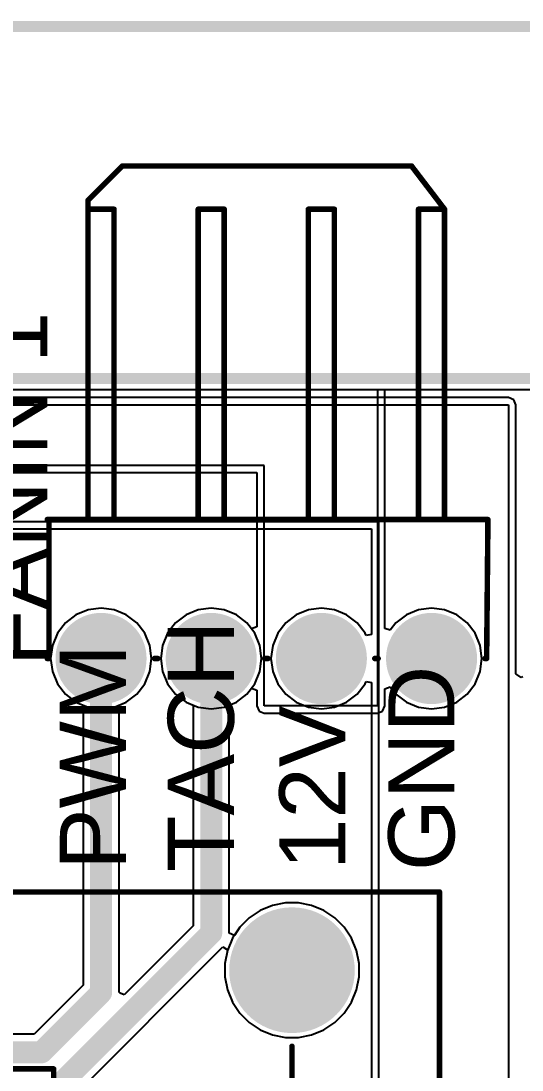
# Model space of a CAD drawing. Header units: millimetres. Extents: x -6.2 to 75.6, y -2 to 69.2.
# Drawn here: x 44.81 to 56.37, y 44.45 to 68.61 of the extents above; entities that cross this region are included whole.
import ezdxf

# ---------------------------------------------------------------- set-up
doc = ezdxf.new("R2010")
doc.units = ezdxf.units.MM
for name, color, linetype in [('BottomLayer', 5, 'Continuous'), ('BottomSolder', 6, 'Continuous'), ('Mechanical1', 6, 'Continuous'), ('Mechanical2', 216, 'Continuous'), ('MultiLayer', 9, 'Continuous'), ('PadHoleLayer', 156, 'Continuous'), ('TopLayer', 1, 'Continuous'), ('TopOverlay', 2, 'Continuous'), ('TopSolder', 216, 'Continuous')]:
    doc.layers.add(name, color=color, linetype=linetype)
doc.styles.add('Arial', font='arial.ttf', dxfattribs={"height": 0.2})

# ---------------------------------------------------------------- blocks, each defined once
blk = doc.blocks.new('SRD_12VDC_SL_C_1')
at = {"layer": 'BottomLayer'}
h = blk.add_hatch(color=5, dxfattribs=at)
edge = h.paths.add_edge_path()
edge.add_arc((-5.100066, 5.999988), 1.397, 0, 360)
h = blk.add_hatch(color=5, dxfattribs=at)
edge = h.paths.add_edge_path()
edge.add_arc((7.100061999999999, 5.999479999999999), 1.397, 0, 360)
h = blk.add_hatch(color=5, dxfattribs=at)
edge = h.paths.add_edge_path()
edge.add_arc((-7.100061999999999, 0), 1.397, 0, 360)
h = blk.add_hatch(color=5, dxfattribs=at)
edge = h.paths.add_edge_path()
edge.add_arc((-5.100066, -5.999988), 1.397, 0, 360)
h = blk.add_hatch(color=5, dxfattribs=at)
edge = h.paths.add_edge_path()
edge.add_arc((7.100061999999999, -5.999479999999999), 1.397, 0, 360)
at = {"layer": 'BottomSolder'}
h = blk.add_hatch(color=6, dxfattribs=at)
edge = h.paths.add_edge_path()
edge.add_arc((-5.100066, 5.999988), 1.4478, 0, 360)
h = blk.add_hatch(color=6, dxfattribs=at)
edge = h.paths.add_edge_path()
edge.add_arc((7.100061999999999, 5.999479999999999), 1.4478, 0, 360)
h = blk.add_hatch(color=6, dxfattribs=at)
edge = h.paths.add_edge_path()
edge.add_arc((-7.100061999999999, 0), 1.4478, 0, 360)
h = blk.add_hatch(color=6, dxfattribs=at)
edge = h.paths.add_edge_path()
edge.add_arc((-5.100066, -5.999988), 1.4478, 0, 360)
h = blk.add_hatch(color=6, dxfattribs=at)
edge = h.paths.add_edge_path()
edge.add_arc((7.100061999999999, -5.999479999999999), 1.4478, 0, 360)
at = {"layer": 'MultiLayer'}
h = blk.add_hatch(color=9, dxfattribs=at)
edge = h.paths.add_edge_path()
edge.add_arc((-5.100066, 5.999988), 1.397, 0, 360)
h = blk.add_hatch(color=9, dxfattribs=at)
edge = h.paths.add_edge_path()
edge.add_arc((7.100061999999999, 5.999479999999999), 1.397, 0, 360)
h = blk.add_hatch(color=9, dxfattribs=at)
edge = h.paths.add_edge_path()
edge.add_arc((-7.100061999999999, 0), 1.397, 0, 360)
h = blk.add_hatch(color=9, dxfattribs=at)
edge = h.paths.add_edge_path()
edge.add_arc((-5.100066, -5.999988), 1.397, 0, 360)
h = blk.add_hatch(color=9, dxfattribs=at)
edge = h.paths.add_edge_path()
edge.add_arc((7.100061999999999, -5.999479999999999), 1.397, 0, 360)
at = {"layer": 'PadHoleLayer'}
h = blk.add_hatch(color=156, dxfattribs=at)
edge = h.paths.add_edge_path()
edge.add_arc((-5.099989799999999, 5.999988), 0.7619999999999999, 0, 360)
h = blk.add_hatch(color=156, dxfattribs=at)
edge = h.paths.add_edge_path()
edge.add_arc((7.1000112, 5.999479999999999), 0.7619999999999999, 0, 360)
h = blk.add_hatch(color=156, dxfattribs=at)
edge = h.paths.add_edge_path()
edge.add_arc((-7.1000112, 0), 0.7619999999999999, 0, 360)
h = blk.add_hatch(color=156, dxfattribs=at)
edge = h.paths.add_edge_path()
edge.add_arc((-5.099989799999999, -5.999988), 0.7619999999999999, 0, 360)
h = blk.add_hatch(color=156, dxfattribs=at)
edge = h.paths.add_edge_path()
edge.add_arc((7.099935, -5.999479999999999), 0.7619999999999999, 0, 360)
at = {"layer": 'TopLayer'}
h = blk.add_hatch(color=1, dxfattribs=at)
edge = h.paths.add_edge_path()
edge.add_arc((-5.100066, 5.999988), 1.397, 0, 360)
h = blk.add_hatch(color=1, dxfattribs=at)
edge = h.paths.add_edge_path()
edge.add_arc((7.100061999999999, 5.999479999999999), 1.397, 0, 360)
h = blk.add_hatch(color=1, dxfattribs=at)
edge = h.paths.add_edge_path()
edge.add_arc((-7.100061999999999, 0), 1.397, 0, 360)
h = blk.add_hatch(color=1, dxfattribs=at)
edge = h.paths.add_edge_path()
edge.add_arc((-5.100066, -5.999988), 1.397, 0, 360)
h = blk.add_hatch(color=1, dxfattribs=at)
edge = h.paths.add_edge_path()
edge.add_arc((7.100061999999999, -5.999479999999999), 1.397, 0, 360)
at = {"layer": 'TopSolder'}
h = blk.add_hatch(color=216, dxfattribs=at)
edge = h.paths.add_edge_path()
edge.add_arc((-5.100066, 5.999988), 1.4478, 0, 360)
h = blk.add_hatch(color=216, dxfattribs=at)
edge = h.paths.add_edge_path()
edge.add_arc((7.100061999999999, 5.999479999999999), 1.4478, 0, 360)
h = blk.add_hatch(color=216, dxfattribs=at)
edge = h.paths.add_edge_path()
edge.add_arc((-7.100061999999999, 0), 1.4478, 0, 360)
h = blk.add_hatch(color=216, dxfattribs=at)
edge = h.paths.add_edge_path()
edge.add_arc((-5.100066, -5.999988), 1.4478, 0, 360)
h = blk.add_hatch(color=216, dxfattribs=at)
edge = h.paths.add_edge_path()
edge.add_arc((7.100061999999999, -5.999479999999999), 1.4478, 0, 360)
at = {"layer": 'TopOverlay', "const_width": 0.127}
for points in [[(-8.6991444, 7.8000352), (10.5009696, 7.8000352)], [(-8.6991444, 0.2946908), (-8.6991444, 7.8000352)], [(10.500995, -7.8000098), (10.500995, 7.8000098)], [(-3.309874, 5.999988), (-2.2919944, 5.9999626)], [(-2.2919944, 1.0508488), (-2.2919944, 5.999988)], [(7.0993, 2.0193), (7.0993, 4.246879999999999)], [(-7.031735999999999, 1.7999964), (-7.031735999999999, 3.727196)], [(-7.031735999999999, 3.727196), (1.604264, 3.727196)], [(1.604264, 0.7272019999999999), (1.604264, 3.727196)], [(6.150102, 0.70104), (7.800593999999999, 2.30886)], [(-3.774948, 0.999998), (-0.7749539999999999, 0.999998)], [(-3.774948, -0.999998), (-3.774948, 0.999998)], [(-0.7749539999999999, -0.999998), (-0.7749539999999999, 0.999998)], [(1.604264, 0.7272019999999999), (1.628394, 0.7030466)], [(1.628394, 0.7030466), (5.644387999999999, 0.7030466)], [(5.644387999999999, 0.7030466), (6.152387999999999, 0.7030466)], [(-8.6991444, -7.7999844), (-8.6991444, -0.2946908)], [(7.168388, -4.25704), (7.168388, -0.31242)], [(-3.774948, -0.999998), (-0.7749539999999999, -0.999998)], [(-2.2919944, -5.999988), (-2.2919944, -1.0512552)], [(-3.309874, -5.999988), (-2.2919944, -5.9999626)], [(-8.699017399999999, -7.7999844), (10.5010966, -7.7999844)]]:
    blk.add_lwpolyline(points, dxfattribs=at)
at = {"layer": 'TopOverlay'}
for points, const_width in [([(-8.730894399999999, 7.8000352, 1), (-8.6673944, 7.8000352, 1)], 0.0635), ([(-8.730894399999999, 7.8000352, 1), (-8.6673944, 7.8000352, 1)], 0.0635), ([(10.4692196, 7.8000352, 1), (10.5327196, 7.8000352, 1)], 0.0635), ([(10.469245, 7.8000098, 1), (10.532745, 7.8000098, 1)], 0.0635), ([(-3.341624, 5.999988, 1), (-3.278124, 5.999988, 1)], 0.0635), ([(-2.3237444, 5.999988, 1), (-2.2602444, 5.999988, 1)], 0.0635), ([(-2.3237444, 5.9999626, 1), (-2.2602444, 5.9999626, 1)], 0.0635), ([(7.06755, 4.246879999999999, 1), (7.131049999999999, 4.246879999999999, 1)], 0.0635), ([(-7.063485999999999, 3.727196, 1), (-6.999986, 3.727196, 1)], 0.0635), ([(-7.063485999999999, 3.727196, 1), (-6.999986, 3.727196, 1)], 0.0635), ([(1.572514, 3.727196, 1), (1.636014, 3.727196, 1)], 0.0635), ([(1.572514, 3.727196, 1), (1.636014, 3.727196, 1)], 0.0635), ([(7.768844000000001, 2.30886, 1), (7.832344, 2.30886, 1)], 0.0635), ([(7.06755, 2.0193, 1), (7.131049999999999, 2.0193, 1)], 0.0635), ([(-7.063485999999999, 1.7999964, 1), (-6.999986, 1.7999964, 1)], 0.0635), ([(-3.806698, 0.999998, 1), (-3.743198, 0.999998, 1)], 0.0635), ([(-3.806698, 0.999998, 1), (-3.743198, 0.999998, 1)], 0.0635), ([(-2.3237444, 1.0508488, 1), (-2.2602444, 1.0508488, 1)], 0.0635), ([(-0.8067039999999999, 0.999998, 1), (-0.743204, 0.999998, 1)], 0.0635), ([(-0.8067039999999999, 0.999998, 1), (-0.743204, 0.999998, 1)], 0.0635), ([(1.572514, 0.7272019999999999, 1), (1.636014, 0.7272019999999999, 1)], 0.0635), ([(1.572514, 0.7272019999999999, 1), (1.636014, 0.7272019999999999, 1)], 0.0635), ([(1.596644, 0.7030466, 1), (1.660144, 0.7030466, 1)], 0.0635), ([(1.596644, 0.7030466, 1), (1.660144, 0.7030466, 1)], 0.0635), ([(5.612638, 0.7030466, 1), (5.676138, 0.7030466, 1)], 0.0635), ([(5.612638, 0.7030466, 1), (5.676138, 0.7030466, 1)], 0.0635), ([(6.118352, 0.70104, 1), (6.181852, 0.70104, 1)], 0.0635), ([(6.120638, 0.7030466, 1), (6.184137999999999, 0.7030466, 1)], 0.0635), ([(-8.730894399999999, 0.2946908, 1), (-8.6673944, 0.2946908, 1)], 0.0635), ([(-8.730894399999999, -0.2946908, 1), (-8.6673944, -0.2946908, 1)], 0.0635), ([(7.136638, -0.31242, 1), (7.200138, -0.31242, 1)], 0.0635), ([(-3.806698, -0.999998, 1), (-3.743198, -0.999998, 1)], 0.0635), ([(-3.806698, -0.999998, 1), (-3.743198, -0.999998, 1)], 0.0635), ([(-0.8067039999999999, -0.999998, 1), (-0.743204, -0.999998, 1)], 0.0635), ([(-0.8067039999999999, -0.999998, 1), (-0.743204, -0.999998, 1)], 0.0635), ([(-2.3237444, -1.0512552, 1), (-2.2602444, -1.0512552, 1)], 0.0635), ([(7.136638, -4.25704, 1), (7.200138, -4.25704, 1)], 0.0635), ([(-3.341624, -5.999988, 1), (-3.278124, -5.999988, 1)], 0.0635), ([(-2.3237444, -5.9999626, 1), (-2.2602444, -5.9999626, 1)], 0.0635), ([(-2.3237444, -5.999988, 1), (-2.2602444, -5.999988, 1)], 0.0635), ([(-7.0998842, -6.800011799999999, 1), (-8.1001362, -6.800011799999999, 1)], 0.127), ([(-8.1318862, -6.800011799999999, 1), (-8.0683862, -6.800011799999999, 1)], 0.0635), ([(-7.1316342, -6.800011799999999, 1), (-7.068134199999999, -6.800011799999999, 1)], 0.0635), ([(-8.730894399999999, -7.7999844, 1), (-8.6673944, -7.7999844, 1)], 0.0635), ([(-8.7307674, -7.7999844, 1), (-8.6672674, -7.7999844, 1)], 0.0635), ([(10.469245, -7.8000098, 1), (10.532745, -7.8000098, 1)], 0.0635), ([(10.4693466, -7.7999844, 1), (10.5328466, -7.7999844, 1)], 0.0635)]:
    blk.add_lwpolyline(points, format="xyb", close=True, dxfattribs=dict(at, const_width=const_width))
blk.add_text('1', height=1.00000054, rotation=360, dxfattribs=at).set_placement((-7.039000399999999, -5.3880004))
blk = doc.blocks.new('HC_2510_4AW_65')
at = {"layer": 'BottomLayer'}
h = blk.add_hatch(color=5, dxfattribs=at)
edge = h.paths.add_edge_path()
edge.add_arc((-3.81000254, 0), 0.999998, 90, 270)
edge.add_line((-3.81000254, -0.999998), (-3.80999746, -0.999998))
edge.add_arc((-3.80999746, 0), 0.999998, 270, 450)
edge.add_line((-3.80999746, 0.999998), (-3.81000254, 0.999998))
h = blk.add_hatch(color=5, dxfattribs=at)
edge = h.paths.add_edge_path()
edge.add_arc((-1.27000254, 0), 0.999998, 90, 270)
edge.add_line((-1.27000254, -0.999998), (-1.26999746, -0.999998))
edge.add_arc((-1.26999746, 0), 0.999998, 270, 450)
edge.add_line((-1.26999746, 0.999998), (-1.27000254, 0.999998))
h = blk.add_hatch(color=5, dxfattribs=at)
edge = h.paths.add_edge_path()
edge.add_arc((1.26999746, 0), 0.999998, 90, 270)
edge.add_line((1.26999746, -0.999998), (1.27000254, -0.999998))
edge.add_arc((1.27000254, 0), 0.999998, 270, 450)
edge.add_line((1.27000254, 0.999998), (1.26999746, 0.999998))
h = blk.add_hatch(color=5, dxfattribs=at)
edge = h.paths.add_edge_path()
edge.add_arc((3.80999746, 0), 0.999998, 90, 270)
edge.add_line((3.80999746, -0.999998), (3.81000254, -0.999998))
edge.add_arc((3.81000254, 0), 0.999998, 270, 450)
edge.add_line((3.81000254, 0.999998), (3.80999746, 0.999998))
at = {"layer": 'BottomSolder'}
h = blk.add_hatch(color=6, dxfattribs=at)
edge = h.paths.add_edge_path()
edge.add_arc((-3.81000254, 0), 1.0500106, 90, 270)
edge.add_line((-3.81000254, -1.0500106), (-3.80999746, -1.0500106))
edge.add_arc((-3.80999746, 0), 1.0500106, 270, 450)
edge.add_line((-3.80999746, 1.0500106), (-3.81000254, 1.0500106))
h = blk.add_hatch(color=6, dxfattribs=at)
edge = h.paths.add_edge_path()
edge.add_arc((-1.27000254, 0), 1.0500106, 90, 270)
edge.add_line((-1.27000254, -1.0500106), (-1.26999746, -1.0500106))
edge.add_arc((-1.26999746, 0), 1.0500106, 270, 450)
edge.add_line((-1.26999746, 1.0500106), (-1.27000254, 1.0500106))
h = blk.add_hatch(color=6, dxfattribs=at)
edge = h.paths.add_edge_path()
edge.add_arc((1.26999746, 0), 1.0500106, 90, 270)
edge.add_line((1.26999746, -1.0500106), (1.27000254, -1.0500106))
edge.add_arc((1.27000254, 0), 1.0500106, 270, 450)
edge.add_line((1.27000254, 1.0500106), (1.26999746, 1.0500106))
h = blk.add_hatch(color=6, dxfattribs=at)
edge = h.paths.add_edge_path()
edge.add_arc((3.80999746, 0), 1.0500106, 90, 270)
edge.add_line((3.80999746, -1.0500106), (3.81000254, -1.0500106))
edge.add_arc((3.81000254, 0), 1.0500106, 270, 450)
edge.add_line((3.81000254, 1.0500106), (3.80999746, 1.0500106))
at = {"layer": 'MultiLayer'}
h = blk.add_hatch(color=9, dxfattribs=at)
edge = h.paths.add_edge_path()
edge.add_arc((-3.81000254, 0), 0.999998, 90, 270)
edge.add_line((-3.81000254, -0.999998), (-3.80999746, -0.999998))
edge.add_arc((-3.80999746, 0), 0.999998, 270, 450)
edge.add_line((-3.80999746, 0.999998), (-3.81000254, 0.999998))
h = blk.add_hatch(color=9, dxfattribs=at)
edge = h.paths.add_edge_path()
edge.add_arc((-1.27000254, 0), 0.999998, 90, 270)
edge.add_line((-1.27000254, -0.999998), (-1.26999746, -0.999998))
edge.add_arc((-1.26999746, 0), 0.999998, 270, 450)
edge.add_line((-1.26999746, 0.999998), (-1.27000254, 0.999998))
h = blk.add_hatch(color=9, dxfattribs=at)
edge = h.paths.add_edge_path()
edge.add_arc((1.26999746, 0), 0.999998, 90, 270)
edge.add_line((1.26999746, -0.999998), (1.27000254, -0.999998))
edge.add_arc((1.27000254, 0), 0.999998, 270, 450)
edge.add_line((1.27000254, 0.999998), (1.26999746, 0.999998))
h = blk.add_hatch(color=9, dxfattribs=at)
edge = h.paths.add_edge_path()
edge.add_arc((3.80999746, 0), 0.999998, 90, 270)
edge.add_line((3.80999746, -0.999998), (3.81000254, -0.999998))
edge.add_arc((3.81000254, 0), 0.999998, 270, 450)
edge.add_line((3.81000254, 0.999998), (3.80999746, 0.999998))
at = {"layer": 'PadHoleLayer'}
h = blk.add_hatch(color=156, dxfattribs=at)
edge = h.paths.add_edge_path()
edge.add_arc((-3.81, 0), 0.5999987999999999, 0, 360)
h = blk.add_hatch(color=156, dxfattribs=at)
edge = h.paths.add_edge_path()
edge.add_arc((-1.27, 0), 0.5999987999999999, 0, 360)
h = blk.add_hatch(color=156, dxfattribs=at)
edge = h.paths.add_edge_path()
edge.add_arc((1.27, 0), 0.5999987999999999, 0, 360)
h = blk.add_hatch(color=156, dxfattribs=at)
edge = h.paths.add_edge_path()
edge.add_arc((3.81, 0), 0.5999987999999999, 0, 360)
at = {"layer": 'TopLayer'}
h = blk.add_hatch(color=1, dxfattribs=at)
edge = h.paths.add_edge_path()
edge.add_arc((-3.81000254, 0), 0.999998, 90, 270)
edge.add_line((-3.81000254, -0.999998), (-3.80999746, -0.999998))
edge.add_arc((-3.80999746, 0), 0.999998, 270, 450)
edge.add_line((-3.80999746, 0.999998), (-3.81000254, 0.999998))
h = blk.add_hatch(color=1, dxfattribs=at)
edge = h.paths.add_edge_path()
edge.add_arc((-1.27000254, 0), 0.999998, 90, 270)
edge.add_line((-1.27000254, -0.999998), (-1.26999746, -0.999998))
edge.add_arc((-1.26999746, 0), 0.999998, 270, 450)
edge.add_line((-1.26999746, 0.999998), (-1.27000254, 0.999998))
h = blk.add_hatch(color=1, dxfattribs=at)
edge = h.paths.add_edge_path()
edge.add_arc((1.26999746, 0), 0.999998, 90, 270)
edge.add_line((1.26999746, -0.999998), (1.27000254, -0.999998))
edge.add_arc((1.27000254, 0), 0.999998, 270, 450)
edge.add_line((1.27000254, 0.999998), (1.26999746, 0.999998))
h = blk.add_hatch(color=1, dxfattribs=at)
edge = h.paths.add_edge_path()
edge.add_arc((3.80999746, 0), 0.999998, 90, 270)
edge.add_line((3.80999746, -0.999998), (3.81000254, -0.999998))
edge.add_arc((3.81000254, 0), 0.999998, 270, 450)
edge.add_line((3.81000254, 0.999998), (3.80999746, 0.999998))
at = {"layer": 'TopSolder'}
h = blk.add_hatch(color=216, dxfattribs=at)
edge = h.paths.add_edge_path()
edge.add_arc((-3.81000254, 0), 1.0500106, 90, 270)
edge.add_line((-3.81000254, -1.0500106), (-3.80999746, -1.0500106))
edge.add_arc((-3.80999746, 0), 1.0500106, 270, 450)
edge.add_line((-3.80999746, 1.0500106), (-3.81000254, 1.0500106))
h = blk.add_hatch(color=216, dxfattribs=at)
edge = h.paths.add_edge_path()
edge.add_arc((-1.27000254, 0), 1.0500106, 90, 270)
edge.add_line((-1.27000254, -1.0500106), (-1.26999746, -1.0500106))
edge.add_arc((-1.26999746, 0), 1.0500106, 270, 450)
edge.add_line((-1.26999746, 1.0500106), (-1.27000254, 1.0500106))
h = blk.add_hatch(color=216, dxfattribs=at)
edge = h.paths.add_edge_path()
edge.add_arc((1.26999746, 0), 1.0500106, 90, 270)
edge.add_line((1.26999746, -1.0500106), (1.27000254, -1.0500106))
edge.add_arc((1.27000254, 0), 1.0500106, 270, 450)
edge.add_line((1.27000254, 1.0500106), (1.26999746, 1.0500106))
h = blk.add_hatch(color=216, dxfattribs=at)
edge = h.paths.add_edge_path()
edge.add_arc((3.80999746, 0), 1.0500106, 90, 270)
edge.add_line((3.80999746, -1.0500106), (3.81000254, -1.0500106))
edge.add_arc((3.81000254, 0), 1.0500106, 270, 450)
edge.add_line((3.81000254, 1.0500106), (3.80999746, 1.0500106))
at = {"layer": 'TopOverlay', "const_width": 0.127}
for points in [[(-5.08, 0), (-5.110022799999999, -3.200044399999999)], [(-5.041138, 0), (-5.08, 0)], [(-2.501138, 0), (-2.578862, 0)], [(0.03886199999999999, 0), (-0.03886199999999999, 0)], [(2.578862, 0), (2.501138, 0)], [(5.0499772, -5.079999999999999e-05), (5.0111152, -5.079999999999999e-05)], [(5.0111152, -5.079999999999999e-05), (5.0111152, -3.200019)], [(5.0499772, -3.200019), (-5.110022799999999, -3.200044399999999)], [(-4.1099994, -3.1999682), (-4.1099994, -10.3462074)], [(-3.5100006, -3.1999682), (-3.5100006, -10.3462074)], [(-1.5699994, -3.1999682), (-1.5699994, -10.3462074)], [(-0.9700006, -3.1999682), (-0.9700006, -10.3462074)], [(0.9700006, -3.1999682), (0.9700006, -10.3462074)], [(1.5699994, -3.1999682), (1.5699994, -10.3462074)], [(3.5100006, -3.1999682), (3.5100006, -10.3462074)], [(4.1099994, -3.1999682), (4.1099994, -10.3462074)], [(-3.5100006, -10.3462074), (-4.1099994, -10.3462074)], [(-3.3499806, -11.3399824), (-4.1099994, -10.3462074)], [(-0.9700006, -10.3462074), (-1.5699994, -10.3462074)], [(1.5699994, -10.3462074), (0.9700006, -10.3462074)], [(4.1099994, -10.3462074), (3.5100006, -10.3462074)], [(4.1099994, -10.3462074), (4.1099994, -10.5499662)], [(4.1099994, -10.5499662), (3.3199832, -11.3399824)], [(-3.2800036, -11.3399824), (-3.3499806, -11.3399824)], [(3.3199832, -11.3399824), (-3.2800036, -11.3399824)]]:
    blk.add_lwpolyline(points, dxfattribs=at)
at = {"layer": 'TopOverlay', "const_width": 0.0635}
for points in [[(-5.11175, 0, 1), (-5.04825, 0, 1)], [(-5.11175, 0, 1), (-5.04825, 0, 1)], [(-5.072888, 0, 1), (-5.009388, 0, 1)], [(-2.610612, 0, 1), (-2.547112, 0, 1)], [(-2.532888, 0, 1), (-2.469388, 0, 1)], [(-0.070612, 0, 1), (-0.007111999999999999, 0, 1)], [(0.007111999999999999, 0, 1), (0.070612, 0, 1)], [(2.469388, 0, 1), (2.532888, 0, 1)], [(2.547112, 0, 1), (2.610612, 0, 1)], [(4.979365199999999, -5.079999999999999e-05, 1), (5.0428652, -5.079999999999999e-05, 1)], [(4.979365199999999, -5.079999999999999e-05, 1), (5.0428652, -5.079999999999999e-05, 1)], [(5.018227199999999, -5.079999999999999e-05, 1), (5.0817272, -5.079999999999999e-05, 1)], [(-5.1417728, -3.200044399999999, 1), (-5.0782728, -3.200044399999999, 1)], [(-5.1417728, -3.200044399999999, 1), (-5.0782728, -3.200044399999999, 1)], [(-4.1417494, -3.1999682, 1), (-4.0782494, -3.1999682, 1)], [(-3.5417506, -3.1999682, 1), (-3.4782506, -3.1999682, 1)], [(-1.6017494, -3.1999682, 1), (-1.5382494, -3.1999682, 1)], [(-1.0017506, -3.1999682, 1), (-0.9382505999999999, -3.1999682, 1)], [(0.9382505999999999, -3.1999682, 1), (1.0017506, -3.1999682, 1)], [(1.5382494, -3.1999682, 1), (1.6017494, -3.1999682, 1)], [(3.4782506, -3.1999682, 1), (3.5417506, -3.1999682, 1)], [(4.0782494, -3.1999682, 1), (4.1417494, -3.1999682, 1)], [(4.979365199999999, -3.200019, 1), (5.0428652, -3.200019, 1)], [(5.018227199999999, -3.200019, 1), (5.0817272, -3.200019, 1)], [(-4.1417494, -10.3462074, 1), (-4.0782494, -10.3462074, 1)], [(-4.1417494, -10.3462074, 1), (-4.0782494, -10.3462074, 1)], [(-4.1417494, -10.3462074, 1), (-4.0782494, -10.3462074, 1)], [(-3.5417506, -10.3462074, 1), (-3.4782506, -10.3462074, 1)], [(-3.5417506, -10.3462074, 1), (-3.4782506, -10.3462074, 1)], [(-1.6017494, -10.3462074, 1), (-1.5382494, -10.3462074, 1)], [(-1.6017494, -10.3462074, 1), (-1.5382494, -10.3462074, 1)], [(-1.0017506, -10.3462074, 1), (-0.9382505999999999, -10.3462074, 1)], [(-1.0017506, -10.3462074, 1), (-0.9382505999999999, -10.3462074, 1)], [(0.9382505999999999, -10.3462074, 1), (1.0017506, -10.3462074, 1)], [(0.9382505999999999, -10.3462074, 1), (1.0017506, -10.3462074, 1)], [(1.5382494, -10.3462074, 1), (1.6017494, -10.3462074, 1)], [(1.5382494, -10.3462074, 1), (1.6017494, -10.3462074, 1)], [(3.4782506, -10.3462074, 1), (3.5417506, -10.3462074, 1)], [(3.4782506, -10.3462074, 1), (3.5417506, -10.3462074, 1)], [(4.0782494, -10.3462074, 1), (4.1417494, -10.3462074, 1)], [(4.0782494, -10.3462074, 1), (4.1417494, -10.3462074, 1)], [(4.0782494, -10.3462074, 1), (4.1417494, -10.3462074, 1)], [(4.0782494, -10.5499662, 1), (4.1417494, -10.5499662, 1)], [(4.0782494, -10.5499662, 1), (4.1417494, -10.5499662, 1)], [(-3.3817306, -11.3399824, 1), (-3.3182306, -11.3399824, 1)], [(-3.3817306, -11.3399824, 1), (-3.3182306, -11.3399824, 1)], [(-3.3117536, -11.3399824, 1), (-3.2482536, -11.3399824, 1)], [(-3.3117536, -11.3399824, 1), (-3.2482536, -11.3399824, 1)], [(3.2882332, -11.3399824, 1), (3.3517332, -11.3399824, 1)], [(3.2882332, -11.3399824, 1), (3.3517332, -11.3399824, 1)]]:
    blk.add_lwpolyline(points, format="xyb", close=True, dxfattribs=at)

msp = doc.modelspace()

# ---------------------------------------------------------------- linework, layer by layer
at = {"layer": 'BottomLayer'}
for p, q in [((0.9954006, 60.11683684), (72.63921972, 60.11683684)), ((56.05779999999999, 59.93115776), (29.36241016, 59.93115776)), ((56.17444188, 59.88284188), (56.05779999999999, 59.93115776)), ((29.36241016, 59.7662), (56.05779999999999, 59.7662)), ((56.05779999999999, 59.7662), (56.05779999999999, 38.78579999999999)), ((56.22275776, 59.7662), (56.17444188, 59.88284188)), ((56.22275776, 53.57396702), (56.22275776, 59.7662)), ((53.06061016, 57.07379999999999), (43.89121016, 57.07379999999999)), ((53.06061016, 43.37474434), (53.06061016, 57.07379999999999)), ((44.05616792, 56.90884224), (52.8956524, 56.90884224)), ((52.8956524, 56.90884224), (52.8956524, 54.47698527999999)), ((46.6598127, 55.0865421), (46.35897256, 55.04693588)), ((46.96064775999999, 55.04693588), (46.6598127, 55.0865421)), ((49.1998127, 55.0865421), (48.89897256, 55.04693588)), ((49.50064776, 55.04693588), (49.1998127, 55.0865421)), ((51.73981269999999, 55.0865421), (51.43897256, 55.04693588)), ((52.04064776, 55.04693588), (51.73981269999999, 55.0865421)), ((46.07863784, 54.93081724), (45.8379068, 54.74610082)), ((46.35897256, 55.04693588), (46.07863784, 54.93081724)), ((47.24098248, 54.93081724), (46.96064775999999, 55.04693588)), ((47.48171352, 54.74610082), (47.24098248, 54.93081724)), ((48.61863784, 54.93081724), (48.3779068, 54.74610082)), ((48.89897256, 55.04693588), (48.61863784, 54.93081724)), ((49.78098248, 54.93081724), (49.50064776, 55.04693588)), ((50.02171352, 54.74610082), (49.78098248, 54.93081724)), ((51.15863784, 54.93081724), (50.9179068, 54.74610082)), ((51.43897256, 55.04693588), (51.15863784, 54.93081724)), ((52.32098248, 54.93081724), (52.04064776, 55.04693588)), ((52.56171351999999, 54.74610082), (52.32098248, 54.93081724)), ((45.8379068, 54.74610082), (45.65319038, 54.50537232)), ((47.66642994, 54.50537232), (47.48171352, 54.74610082)), ((48.3779068, 54.74610082), (48.19319038, 54.50537232)), ((50.20642994, 54.50537232), (50.02171352, 54.74610082)), ((50.9179068, 54.74610082), (50.73319038, 54.50537232)), ((52.74642994, 54.50537232), (52.56171351999999, 54.74610082)), ((45.65319038, 54.50537232), (45.53707173999999, 54.22503506)), ((47.78254858, 54.22503506), (47.66642994, 54.50537232)), ((48.19319038, 54.50537232), (48.07707174, 54.22503506)), ((50.32254858, 54.22503506), (50.20642994, 54.50537232)), ((50.73319038, 54.50537232), (50.61707173999999, 54.22503506)), ((52.7686524, 54.45172244), (52.74642994, 54.50537232)), ((52.8956524, 54.47698527999999), (52.7686524, 54.45172244)), ((45.53707173999999, 54.22503506), (45.49746552, 53.92420000000001)), ((47.8221548, 53.92420000000001), (47.78254858, 54.22503506)), ((48.07707174, 54.22503506), (48.03746552, 53.92420000000001)), ((50.36215479999999, 53.92420000000001), (50.32254858, 54.22503506)), ((50.61707173999999, 54.22503506), (50.57746552, 53.92420000000001)), ((45.49746552, 53.92420000000001), (45.53707173999999, 53.62336494)), ((47.78254858, 53.62336494), (47.8221548, 53.92420000000001)), ((48.03746552, 53.92420000000001), (48.07707174, 53.62336494)), ((50.32254858, 53.62336494), (50.36215479999999, 53.92420000000001)), ((50.57746552, 53.92420000000001), (50.61707173999999, 53.62336494)), ((45.53707173999999, 53.62336494), (45.65319038, 53.34302768)), ((47.66642994, 53.34302768), (47.78254858, 53.62336494)), ((48.07707174, 53.62336494), (48.19319038, 53.34302768)), ((50.20642994, 53.34302768), (50.32254858, 53.62336494)), ((50.61707173999999, 53.62336494), (50.73319038, 53.34302768)), ((52.74642994, 53.34302768), (52.7686524, 53.39667755999999)), ((52.7686524, 53.39667755999999), (52.8956524, 53.37141472)), ((56.34976029999999, 53.48911323999999), (56.22275776, 53.57396702)), ((56.38801015999999, 53.50495776), (56.34976029999999, 53.48911323999999)), ((45.65319038, 53.34302768), (45.8379068, 53.10229918)), ((47.48171352, 53.10229918), (47.66642994, 53.34302768)), ((48.19319038, 53.34302768), (48.3779068, 53.10229918)), ((50.02171352, 53.10229918), (50.20642994, 53.34302768)), ((50.73319038, 53.34302768), (50.9179068, 53.10229918)), ((52.56171351999999, 53.10229918), (52.74642994, 53.34302768)), ((52.8956524, 53.37141472), (52.8956524, 43.43924002)), ((45.8379068, 53.10229918), (46.07863784, 52.91758275999999)), ((46.07863784, 52.91758275999999), (46.35897256, 52.80146411999999)), ((46.96064775999999, 52.80146411999999), (47.24098248, 52.91758275999999)), ((47.24098248, 52.91758275999999), (47.48171352, 53.10229918)), ((48.3779068, 53.10229918), (48.61863784, 52.91758275999999)), ((48.61863784, 52.91758275999999), (48.89897256, 52.80146411999999)), ((49.50064776, 52.80146411999999), (49.78098248, 52.91758275999999)), ((49.78098248, 52.91758275999999), (50.02171352, 53.10229918)), ((50.9179068, 53.10229918), (51.15863784, 52.91758275999999)), ((51.15863784, 52.91758275999999), (51.43897256, 52.80146411999999)), ((52.04064776, 52.80146411999999), (52.32098248, 52.91758275999999)), ((52.32098248, 52.91758275999999), (52.56171351999999, 53.10229918)), ((46.35897256, 52.80146411999999), (46.65980762, 52.7618579)), ((46.65980762, 52.7618579), (46.96064775999999, 52.80146411999999)), ((48.89897256, 52.80146411999999), (49.19980761999999, 52.7618579)), ((49.19980761999999, 52.7618579), (49.50064776, 52.80146411999999)), ((51.43897256, 52.80146411999999), (51.73980761999999, 52.7618579)), ((51.73980761999999, 52.7618579), (52.04064776, 52.80146411999999)), ((50.3281442, 48.1197285), (50.07437534, 47.95016572)), ((50.61011721999999, 48.23652532), (50.3281442, 48.1197285)), ((50.90945875999999, 48.296068), (50.61011721999999, 48.23652532)), ((51.21466516, 48.296068), (50.90945875999999, 48.296068)), ((51.5140067, 48.23652532), (51.21466516, 48.296068)), ((51.79597972, 48.1197285), (51.5140067, 48.23652532)), ((52.04974857999999, 47.95016572), (51.79597972, 48.1197285)), ((50.07437534, 47.95016572), (49.85856424, 47.73435462)), ((52.26555968, 47.73435462), (52.04974857999999, 47.95016572)), ((49.85856424, 47.73435462), (49.68900146, 47.48058576)), ((52.43512246, 47.48058576), (52.26555968, 47.73435462)), ((49.68900146, 47.48058576), (49.57220464, 47.19861273999999)), ((52.55191927999999, 47.19861273999999), (52.43512246, 47.48058576)), ((49.57220464, 47.19861273999999), (49.51266196, 46.89927119999999)), ((52.61146195999999, 46.89927119999999), (52.55191927999999, 47.19861273999999)), ((49.51266196, 46.89927119999999), (49.51266196, 46.5940648)), ((52.61146195999999, 46.5940648), (52.61146195999999, 46.89927119999999)), ((49.51266196, 46.5940648), (49.57220464, 46.29472326)), ((52.55191927999999, 46.29472326), (52.61146195999999, 46.5940648)), ((49.57220464, 46.29472326), (49.68900146, 46.01275024)), ((52.43512246, 46.01275024), (52.55191927999999, 46.29472326)), ((49.68900146, 46.01275024), (49.85856424, 45.75898137999999)), ((52.26555968, 45.75898137999999), (52.43512246, 46.01275024)), ((49.85856424, 45.75898137999999), (50.07437534, 45.54317028)), ((52.04974857999999, 45.54317028), (52.26555968, 45.75898137999999)), ((50.07437534, 45.54317028), (50.3281442, 45.3736075)), ((51.79597972, 45.3736075), (52.04974857999999, 45.54317028)), ((50.3281442, 45.3736075), (50.61011721999999, 45.25681068)), ((50.61011721999999, 45.25681068), (50.90945875999999, 45.19726799999999)), ((50.90945875999999, 45.19726799999999), (51.21466516, 45.19726799999999)), ((51.21466516, 45.19726799999999), (51.5140067, 45.25681068)), ((51.5140067, 45.25681068), (51.79597972, 45.3736075))]:
    msp.add_line(p, q, dxfattribs=at)
at = {"layer": 'Mechanical1', "const_width": 0.254}
msp.add_lwpolyline([(43.6730902, 68.4784), (75.48881016, 68.4784)], dxfattribs=at)
at = {"layer": 'Mechanical2', "const_width": 0.254}
msp.add_lwpolyline([(-1.85418984, 60.37579999999999), (75.48881016, 60.37579999999999)], dxfattribs=at)
at = {"layer": 'TopLayer'}
for p, q in [((3.3528, 60.11683684), (53.0352, 60.11683684)), ((53.0352, 60.11683684), (53.0352, 52.832)), ((53.20015776, 54.61881634), (53.20015776, 60.11683684)), ((53.20015776, 60.11683684), (72.63921972, 60.11683684)), ((50.419, 58.3692), (7.112, 58.3692)), ((50.419, 52.832), (50.419, 58.3692)), ((41.49075776, 58.20424223999999), (50.25404224, 58.20424223999999)), ((50.25404224, 58.20424223999999), (50.25404224, 54.65194555999999)), ((46.6598127, 55.0865421), (46.35897256, 55.04693588)), ((46.96064775999999, 55.04693588), (46.6598127, 55.0865421)), ((49.1998127, 55.0865421), (48.89897256, 55.04693588)), ((49.50064776, 55.04693588), (49.1998127, 55.0865421)), ((54.2798127, 55.0865421), (53.97897256, 55.04693588)), ((54.58064776000001, 55.04693588), (54.2798127, 55.0865421)), ((46.07863784, 54.93081724), (45.8379068, 54.74610082)), ((46.35897256, 55.04693588), (46.07863784, 54.93081724)), ((47.24098248, 54.93081724), (46.96064775999999, 55.04693588)), ((47.48171352, 54.74610082), (47.24098248, 54.93081724)), ((48.61863784, 54.93081724), (48.3779068, 54.74610082)), ((48.89897256, 55.04693588), (48.61863784, 54.93081724)), ((49.78098248, 54.93081724), (49.50064776, 55.04693588)), ((50.02171352, 54.74610082), (49.78098248, 54.93081724)), ((53.69863784, 54.93081724), (53.4579068, 54.74610082)), ((53.97897256, 55.04693588), (53.69863784, 54.93081724)), ((54.86098248, 54.93081724), (54.58064776000001, 55.04693588)), ((55.10171352, 54.74610082), (54.86098248, 54.93081724)), ((45.8379068, 54.74610082), (45.65319038, 54.50537232)), ((47.66642994, 54.50537232), (47.48171352, 54.74610082)), ((48.3779068, 54.74610082), (48.19319038, 54.50537232)), ((50.12704223999999, 54.60883414), (50.02171352, 54.74610082)), ((50.25404224, 54.65194555999999), (50.12704223999999, 54.60883414)), ((53.32715776000001, 54.57570491999999), (53.20015776, 54.61881634)), ((53.4579068, 54.74610082), (53.32715776000001, 54.57570491999999)), ((55.28642993999999, 54.50537232), (55.10171352, 54.74610082)), ((45.65319038, 54.50537232), (45.53707173999999, 54.22503506)), ((47.78254858, 54.22503506), (47.66642994, 54.50537232)), ((48.19319038, 54.50537232), (48.07707174, 54.22503506)), ((55.40254858, 54.22503506), (55.28642993999999, 54.50537232)), ((45.53707173999999, 54.22503506), (45.49746552, 53.92420000000001)), ((47.8221548, 53.92420000000001), (47.78254858, 54.22503506)), ((48.07707174, 54.22503506), (48.03746552, 53.92420000000001)), ((55.44215479999999, 53.92420000000001), (55.40254858, 54.22503506)), ((45.49746552, 53.92420000000001), (45.53707173999999, 53.62336494)), ((47.78254858, 53.62336494), (47.8221548, 53.92420000000001)), ((48.03746552, 53.92420000000001), (48.07707174, 53.62336494)), ((55.40254858, 53.62336494), (55.44215479999999, 53.92420000000001)), ((45.53707173999999, 53.62336494), (45.65319038, 53.34302768)), ((47.66642994, 53.34302768), (47.78254858, 53.62336494)), ((48.07707174, 53.62336494), (48.19319038, 53.34302768)), ((55.28642993999999, 53.34302768), (55.40254858, 53.62336494)), ((45.65319038, 53.34302768), (45.8379068, 53.10229918)), ((47.48171352, 53.10229918), (47.66642994, 53.34302768)), ((48.19319038, 53.34302768), (48.3779068, 53.10229918)), ((50.02171352, 53.10229918), (50.12704223999999, 53.23956586)), ((50.12704223999999, 53.23956586), (50.25404224, 53.19645444)), ((50.25404224, 53.19645444), (50.25404224, 52.832)), ((53.20015776, 53.22958366), (53.32715776000001, 53.27269508)), ((53.20015776, 52.832), (53.20015776, 53.22958366)), ((53.32715776000001, 53.27269508), (53.4579068, 53.10229918)), ((55.10171352, 53.10229918), (55.28642993999999, 53.34302768)), ((45.8379068, 53.10229918), (46.07863784, 52.91758275999999)), ((46.07863784, 52.91758275999999), (46.24544726, 52.84848714)), ((47.07417306, 52.84848714), (47.24098248, 52.91758275999999)), ((47.24098248, 52.91758275999999), (47.48171352, 53.10229918)), ((48.3779068, 53.10229918), (48.61863784, 52.91758275999999)), ((48.61863784, 52.91758275999999), (48.78544726, 52.84848714)), ((49.61417306, 52.84848714), (49.78098248, 52.91758275999999)), ((49.78098248, 52.91758275999999), (50.02171352, 53.10229918)), ((53.4579068, 53.10229918), (53.69863784, 52.91758275999999)), ((53.69863784, 52.91758275999999), (53.97897256, 52.80146411999999)), ((54.58064776000001, 52.80146411999999), (54.86098248, 52.91758275999999)), ((54.86098248, 52.91758275999999), (55.10171352, 53.10229918)), ((46.24544726, 52.84848714), (46.24544726, 46.39964558)), ((47.07417306, 46.23957732), (47.07417306, 52.84848714)), ((48.78544726, 52.84848714), (48.78544726, 47.77124558)), ((49.61417306, 47.59961016), (49.61417306, 52.84848714)), ((50.25404224, 52.832), (50.30235812, 52.71535811999999)), ((50.30235812, 52.71535811999999), (50.419, 52.66704223999999)), ((53.0352, 52.832), (50.419, 52.832)), ((50.419, 52.66704223999999), (53.0352, 52.66704223999999)), ((53.0352, 52.66704223999999), (53.15184187999999, 52.71535811999999)), ((53.15184187999999, 52.71535811999999), (53.20015776, 52.832)), ((53.97897256, 52.80146411999999), (54.27980761999999, 52.7618579)), ((54.27980761999999, 52.7618579), (54.58064776000001, 52.80146411999999)), ((50.3281442, 48.1197285), (50.07437534, 47.95016572)), ((50.61011721999999, 48.23652532), (50.3281442, 48.1197285)), ((50.90945875999999, 48.296068), (50.61011721999999, 48.23652532)), ((51.21466516, 48.296068), (50.90945875999999, 48.296068)), ((51.5140067, 48.23652532), (51.21466516, 48.296068)), ((51.79597972, 48.1197285), (51.5140067, 48.23652532)), ((52.04974857999999, 47.95016572), (51.79597972, 48.1197285)), ((50.07437534, 47.95016572), (49.85856424, 47.73435462)), ((52.26555968, 47.73435462), (52.04974857999999, 47.95016572)), ((48.78544726, 47.77124558), (47.194089, 46.17988732)), ((49.61348725999999, 47.59616846), (49.61417306, 47.59961016)), ((49.73312126, 47.54661306), (49.61348725999999, 47.59616846)), ((49.85856424, 47.73435462), (49.73312126, 47.54661306)), ((52.43512246, 47.48058576), (52.26555968, 47.73435462)), ((52.55191927999999, 47.19861273999999), (52.43512246, 47.48058576)), ((46.01885385999999, 43.83265554), (49.47004584, 47.28384751999999)), ((49.47004584, 47.28384751999999), (49.57771136, 47.2119071)), ((49.57220464, 47.19861273999999), (49.51266196, 46.89927119999999)), ((49.57771136, 47.2119071), (49.57220464, 47.19861273999999)), ((52.61146195999999, 46.89927119999999), (52.55191927999999, 47.19861273999999)), ((49.51266196, 46.89927119999999), (49.51266196, 46.5940648)), ((52.61146195999999, 46.5940648), (52.61146195999999, 46.89927119999999)), ((46.24544726, 46.39964558), (45.11656458, 45.2707629)), ((49.51266196, 46.5940648), (49.57220464, 46.29472326)), ((52.55191927999999, 46.29472326), (52.61146195999999, 46.5940648)), ((47.10096244, 46.21726088), (47.07417306, 46.23957732)), ((47.194089, 46.17988732), (47.10096244, 46.21726088)), ((49.57220464, 46.29472326), (49.68900146, 46.01275024)), ((52.43512246, 46.01275024), (52.55191927999999, 46.29472326)), ((49.68900146, 46.01275024), (49.85856424, 45.75898137999999)), ((52.26555968, 45.75898137999999), (52.43512246, 46.01275024)), ((49.85856424, 45.75898137999999), (50.07437534, 45.54317028)), ((52.04974857999999, 45.54317028), (52.26555968, 45.75898137999999)), ((50.07437534, 45.54317028), (50.3281442, 45.3736075)), ((51.79597972, 45.3736075), (52.04974857999999, 45.54317028)), ((45.11656458, 45.2707629), (39.66976826, 45.2707629)), ((50.3281442, 45.3736075), (50.61011721999999, 45.25681068)), ((50.61011721999999, 45.25681068), (50.90945875999999, 45.19726799999999)), ((50.90945875999999, 45.19726799999999), (51.21466516, 45.19726799999999)), ((51.21466516, 45.19726799999999), (51.5140067, 45.25681068)), ((51.5140067, 45.25681068), (51.79597972, 45.3736075))]:
    msp.add_line(p, q, dxfattribs=at)
for points, const_width in [([(46.65981016, 46.22801016), (46.65981016, 53.92420000000001)], 0.508), ([(49.19981016, 47.59961016), (49.19981016, 53.92420000000001)], 0.508), ([(51.73980761999999, 53.848), (51.73981016, 53.848)], 0.999998), ([(45.7258547, 44.1256547), (49.19981016, 47.59961016)], 0.508), ([(45.2882, 44.8564), (46.65981016, 46.22801016)], 0.508), ([(30.87410132, 44.8564), (45.2882, 44.8564)], 0.508)]:
    msp.add_lwpolyline(points, dxfattribs=dict(at, const_width=const_width))
for points, const_width in [([(46.53281016, 53.92420000000001, 1), (46.78681016, 53.92420000000001, 1)], 0.254), ([(49.07281016, 53.92420000000001, 1), (49.32681015999999, 53.92420000000001, 1)], 0.254), ([(51.48980811999999, 53.848, 1), (51.98980711999999, 53.848, 1)], 0.499999), ([(51.48981066, 53.848, 1), (51.98980966, 53.848, 1)], 0.499999), ([(49.07281016, 47.59961016, 1), (49.32681015999999, 47.59961016, 1)], 0.254), ([(49.07281016, 47.59961016, 1), (49.32681015999999, 47.59961016, 1)], 0.254), ([(46.53281016, 46.22801016, 1), (46.78681016, 46.22801016, 1)], 0.254), ([(46.53281016, 46.22801016, 1), (46.78681016, 46.22801016, 1)], 0.254), ([(45.1612, 44.8564, 1), (45.4152, 44.8564, 1)], 0.254), ([(45.1612, 44.8564, 1), (45.4152, 44.8564, 1)], 0.254)]:
    msp.add_lwpolyline(points, format="xyb", close=True, dxfattribs=dict(at, const_width=const_width))

# ---------------------------------------------------------------- block references
at = {"rotation": 180}
msp.add_blockref('HC_2510_4AW_65', (50.46981016, 53.92420000000001), dxfattribs=at)
msp.add_blockref('SRD_12VDC_SL_C_1', (43.96199996, 40.74718799999999))

# ---------------------------------------------------------------- texts
at = {"layer": 'TopOverlay', "style": 'Arial'}
for s, p in [('FANIN 1', (45.4222104, 53.74771064)), ('TACH', (49.72256247999999, 49.0075982)), ('PWM', (47.23337518, 49.05353664)), ('GND', (54.80674332, 49.0281341)), ('12V', (52.29324822, 49.05353917999999))]:
    msp.add_text(s, height=1.524, rotation=90, dxfattribs=at).set_placement(p)

doc.saveas('drawing.dxf')
